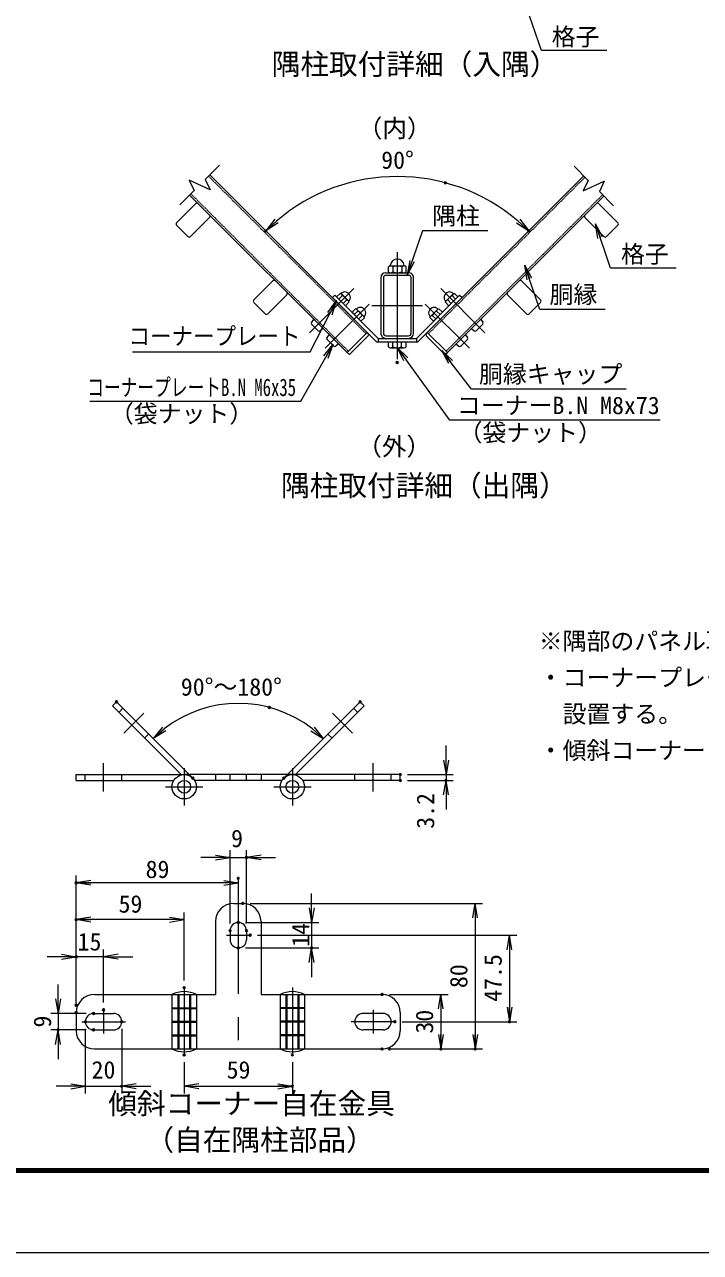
# Model space of a CAD drawing. Units: millimetres, scale not verified, with parts at other scales. Extents: x -4200 to 4200, y -2970 to 2970.
# Drawn here: x 488 to 2344, y -2970 to 403 of the extents above; entities that cross this region are included whole.
import ezdxf
from ezdxf.enums import TextEntityAlignment as Align

# ---------------------------------------------------------------- set-up
doc = ezdxf.new("R2010")
doc.units = ezdxf.units.MM
doc.header["$LTSCALE"] = 10
doc.header["$PDMODE"] = 32
doc.header["$PDSIZE"] = 5
doc.linetypes.add('USER1', pattern=[50.8, 31.75, -6.35, 6.35, -6.35])
doc.linetypes.add('USER2', pattern=[0.375, 0.25, -0.125])
for name, color, linetype, lineweight in [('0-0_D-STR1', 1, 'Continuous', 18), ('0-1_D-BMK', 2, 'USER1', 13), ('0-5_D-STR3', 3, 'Continuous', 13), ('0-6_D-STR-DIM', 7, 'Continuous', 13), ('0-7_0', 7, 'Continuous', 18), ('0-9_D-TTL-TXT', 7, 'Continuous', 18), ('0-A_D-STR-TXT', 7, 'Continuous', 13), ('0-B_D-TTL', 7, 'Continuous', 18)]:
    doc.layers.add(name, color=color, linetype=linetype, lineweight=lineweight)
doc.layers.add('0-8_Defpoints', color=253, linetype='Continuous')
doc.styles.add('ＭＳ ゴシック', font='')
doc.styles.get('ＭＳ ゴシック').set_extended_font_data('MS Gothic')

# ---------------------------------------------------------------- blocks, each defined once
blk = doc.blocks.new('_Open')
at = {"layer": '0-7_0'}
blk.add_line((-10, 1.667), (0, 0), dxfattribs=at)
blk.add_lwpolyline([(-10, -1.667), (0, 0), (-10, 0)], dxfattribs=at)

msp = doc.modelspace()

# ---------------------------------------------------------------- linework, layer by layer
at = {"layer": '0-0_D-STR1', "linetype": 'USER2'}
for p, q in [((993.14, -13.8), (1425.36, -446.02)), ((2026.95, -16.47), (1597.4, -446.02)), ((944.78, -62.16), (1377, -494.38)), ((2075.31, -64.83), (1645.76, -494.38))]:
    msp.add_line(p, q, dxfattribs=at)
at = {"layer": '0-0_D-STR1'}
for p, q in [((996.54, -10.4), (1428.76, -442.62)), ((2023.55, -13.07), (1594, -442.62)), ((941.38, -65.56), (1373.6, -497.78)), ((957.79, -89.18), (905.61, -141.36)), ((2078.71, -68.23), (1649.16, -497.78)), ((2064.97, -89.18), (2117.15, -141.36)), ((995.97, -127.36), (943.79, -179.55)), ((2026.79, -127.36), (2078.97, -179.55)), ((905.61, -148.58), (936.58, -179.55)), ((2117.15, -148.58), (2086.18, -179.55)), ((1169.92, -301.31), (1117.74, -353.49)), ((1466.38, -292.91), (1466.38, -445.31)), ((1473.28, -292.91), (1473.28, -445.31)), ((1480.18, -279.11), (1542.58, -279.11)), ((1480.18, -286.01), (1542.58, -286.01)), ((1549.48, -445.31), (1549.48, -292.91)), ((1556.38, -445.31), (1556.38, -292.91)), ((1852.84, -301.31), (1905.02, -353.49)), ((1117.74, -360.71), (1148.71, -391.68)), ((1208.11, -339.49), (1155.92, -391.68)), ((1814.65, -339.49), (1866.84, -391.68)), ((1905.02, -360.71), (1874.05, -391.68)), ((1480.18, -452.21), (1542.58, -452.21)), ((1480.18, -459.11), (1542.58, -459.11))]:
    msp.add_line(p, q, dxfattribs=at)
for centre, radius, start, end in [((961.4, -92.78), 5.1, 45, 135), ((2061.36, -92.78), 5.1, 45, 135), ((992.37, -123.76), 5.1, 314.99941, 45), ((2030.39, -123.76), 5.1, 135, 225.00059), ((909.21, -144.97), 5.1, 134.99942, 225), ((2113.55, -144.97), 5.1, 315, 45.00058), ((940.18, -175.94), 5.1, 225, 314.99941), ((2082.58, -175.94), 5.1, 225.00059, 315), ((1173.53, -304.92), 5.1, 45, 135), ((1480.18, -292.91), 13.8, 90.00002, 179.99999), ((1480.18, -292.91), 6.9, 90.00002, 179.99999), ((1542.58, -292.91), 13.8, 0, 90.00002), ((1542.58, -292.91), 6.9, 0, 90.00002), ((1849.23, -304.92), 5.1, 45, 135), ((1204.5, -335.89), 5.1, 314.99941, 45), ((1818.26, -335.89), 5.1, 135, 225.00059), ((1121.34, -357.1), 5.1, 134.99942, 225), ((1901.42, -357.1), 5.1, 315, 45.00058), ((1152.32, -388.07), 5.1, 225, 314.99941), ((1870.45, -388.07), 5.1, 225.00059, 315), ((1480.18, -445.31), 13.8, 179.99999, 270.00002), ((1480.18, -445.31), 6.9, 179.99999, 270.00002), ((1542.58, -445.31), 6.9, 270.00002, 0), ((1542.58, -445.31), 13.8, 270.00002, 0)]:
    msp.add_arc(centre, radius, start, end, dxfattribs=at)
at = {"layer": '0-1_D-BMK'}
for p, q in [((1511.38, -221.99), (1511.38, -516.47)), ((1392.01, -322.39), (1270.76, -443.64)), ((1630.75, -322.39), (1752, -443.64)), ((1434.44, -364.82), (1313.19, -486.07)), ((1442.08, -369.17), (1580.68, -369.17)), ((1588.32, -364.82), (1709.57, -486.07)), ((760.91, -1543.2), (815.77, -1488.33)), ((1388.91, -1543.2), (1334.05, -1488.33)), ((704.91, -1703.5), (704.91, -1625.91)), ((926.41, -1639.66), (926.41, -1742.23)), ((1223.41, -1639.66), (1223.41, -1742.23)), ((1444.91, -1703.5), (1444.91, -1625.91)), ((875.13, -1690.94), (977.69, -1690.94)), ((1172.13, -1690.94), (1274.69, -1690.94)), ((1074.91, -1942.4), (1074.91, -2434.53)), ((1042.41, -2098.66), (1107.41, -2098.66)), ((926.41, -2242.66), (926.41, -2427.53)), ((1223.41, -2242.66), (1223.41, -2427.53)), ((704.91, -2303.66), (704.91, -2368.66)), ((1444.91, -2303.66), (1444.91, -2368.66)), ((644.91, -2336.16), (764.91, -2336.16)), ((1504.91, -2336.16), (1384.91, -2336.16))]:
    msp.add_line(p, q, dxfattribs=at)
at = {"layer": '0-5_D-STR3'}
for p, q in [((1487.26, -276.17), (1487.26, -262.67)), ((1492.86, -259.67), (1529.9, -259.67)), ((1492.86, -259.67), (1529.9, -259.67)), ((1499.41, -262.67), (1499.41, -276.17)), ((1523.71, -262.67), (1523.71, -276.17)), ((1535.86, -276.17), (1535.86, -262.67)), ((1492.86, -279.17), (1529.9, -279.17)), ((1492.86, -279.17), (1529.9, -279.17)), ((1354.51, -335.5), (1344.86, -345.15)), ((1357.12, -336.2), (1354.51, -335.5)), ((1378.21, -357.28), (1357.12, -336.2)), ((1644.56, -357.28), (1665.64, -336.2)), ((1665.64, -336.2), (1668.25, -335.5)), ((1668.25, -335.5), (1677.9, -345.15)), ((1340.09, -340.38), (1333.3, -347.16)), ((1454.9, -468.77), (1333.3, -347.16)), ((1458.88, -459.17), (1340.09, -340.38)), ((1369.25, -369.54), (1344.86, -345.15)), ((1360.68, -341.67), (1351.03, -351.32)), ((1372.73, -353.72), (1363.08, -363.37)), ((1378.91, -359.89), (1369.25, -369.54)), ((1378.91, -359.89), (1378.21, -357.28)), ((1563.88, -459.17), (1682.67, -340.38)), ((1567.86, -468.77), (1689.46, -347.16)), ((1643.86, -359.89), (1644.56, -357.28)), ((1643.86, -359.89), (1653.51, -369.54)), ((1650.03, -353.72), (1659.68, -363.37)), ((1653.51, -369.54), (1677.9, -345.15)), ((1662.08, -341.67), (1671.73, -351.32)), ((1682.67, -340.38), (1689.46, -347.16)), ((1396.94, -377.92), (1387.29, -387.58)), ((1411.68, -411.97), (1387.29, -387.58)), ((1403.11, -384.1), (1393.46, -393.75)), ((1399.55, -378.62), (1396.94, -377.92)), ((1420.63, -399.71), (1399.55, -378.62)), ((1415.16, -396.15), (1405.51, -405.8)), ((1421.33, -402.32), (1411.68, -411.97)), ((1421.33, -402.32), (1420.63, -399.71)), ((1601.43, -402.32), (1602.13, -399.71)), ((1601.43, -402.32), (1611.08, -411.97)), ((1602.13, -399.71), (1623.21, -378.62)), ((1607.6, -396.15), (1617.25, -405.8)), ((1611.08, -411.97), (1635.48, -387.58)), ((1619.65, -384.1), (1629.3, -393.75)), ((1623.21, -378.62), (1625.82, -377.92)), ((1625.82, -377.92), (1635.48, -387.58)), ((1282.39, -406.56), (1275.96, -414.22)), ((1276.2, -419.89), (1294.51, -438.2)), ((1307.84, -432.02), (1300.18, -438.45)), ((1714.92, -432.02), (1722.58, -438.45)), ((1746.56, -419.89), (1728.25, -438.2)), ((1740.37, -406.56), (1746.81, -414.22)), ((1324.81, -448.99), (1318.38, -456.65)), ((1318.63, -462.32), (1336.94, -480.63)), ((1428.76, -442.62), (1373.6, -497.78)), ((1431.94, -452.17), (1383.15, -500.96)), ((1431.94, -445.81), (1428.76, -442.62)), ((1454.9, -468.77), (1567.86, -468.77)), ((1458.88, -459.17), (1563.88, -459.17)), ((1458.88, -459.17), (1458.88, -468.77)), ((1487.08, -468.77), (1535.68, -468.77)), ((1487.08, -482.27), (1487.08, -468.77)), ((1499.23, -482.27), (1499.23, -468.77)), ((1523.53, -482.27), (1523.53, -468.77)), ((1535.68, -482.27), (1535.68, -468.77)), ((1563.88, -459.17), (1563.88, -468.77)), ((1590.82, -445.81), (1594, -442.62)), ((1590.82, -452.17), (1639.61, -500.96)), ((1594, -442.62), (1649.16, -497.78)), ((1704.13, -462.32), (1685.83, -480.63)), ((1697.95, -448.99), (1704.38, -456.65)), ((1350.27, -474.44), (1342.61, -480.87)), ((1376.79, -500.96), (1373.6, -497.78)), ((1492.68, -485.27), (1529.72, -485.27)), ((1645.98, -500.96), (1649.16, -497.78)), ((1672.49, -474.44), (1680.16, -480.87)), ((729.13, -1468.91), (740.44, -1457.6)), ((729.13, -1468.91), (918.59, -1658.37)), ((740.44, -1457.6), (950.1, -1667.26)), ((746.81, -1486.59), (758.12, -1475.28)), ((1409.38, -1457.6), (1199.72, -1667.26)), ((1420.69, -1468.91), (1231.24, -1658.37)), ((1403.02, -1486.59), (1391.7, -1475.28)), ((1420.69, -1468.91), (1409.38, -1457.6)), ((817.52, -1557.3), (828.83, -1545.99)), ((1332.3, -1557.3), (1320.99, -1545.99)), ((629.91, -1673.44), (629.91, -1657.44)), ((629.91, -1657.44), (926.41, -1657.44)), ((629.91, -1673.44), (897.84, -1673.44)), ((654.91, -1673.44), (654.91, -1657.44)), ((754.91, -1673.44), (754.91, -1657.44)), ((1223.41, -1657.44), (926.41, -1657.44)), ((1194.84, -1673.44), (954.98, -1673.44)), ((1012.41, -1657.44), (1012.41, -1673.44)), ((1052.41, -1673.44), (1052.41, -1657.44)), ((1097.41, -1673.44), (1097.41, -1657.44)), ((1137.41, -1657.44), (1137.41, -1673.44)), ((1519.91, -1657.44), (1223.41, -1657.44)), ((1519.91, -1673.44), (1251.98, -1673.44)), ((1394.91, -1673.44), (1394.91, -1657.44)), ((1494.91, -1673.44), (1494.91, -1657.44)), ((1519.91, -1673.44), (1519.91, -1657.44)), ((1062.41, -2011.16), (1087.41, -2011.16)), ((1012.41, -2061.16), (1012.41, -2261.16)), ((1052.41, -2086.16), (1052.41, -2111.16)), ((1097.41, -2086.16), (1097.41, -2111.16)), ((1137.41, -2061.16), (1137.41, -2261.16)), ((679.91, -2261.16), (1012.41, -2261.16)), ((892.91, -2261.16), (892.91, -2411.16)), ((908.91, -2261.16), (908.91, -2411.16)), ((911.41, -2261.16), (911.41, -2411.16)), ((941.41, -2261.16), (941.41, -2411.16)), ((943.91, -2261.16), (943.91, -2411.16)), ((959.91, -2261.16), (959.91, -2411.16)), ((1137.41, -2261.16), (1469.91, -2261.16)), ((1189.91, -2261.16), (1189.91, -2411.16)), ((1205.91, -2261.16), (1205.91, -2411.16)), ((1208.41, -2261.16), (1208.41, -2411.16)), ((1238.41, -2261.16), (1238.41, -2411.16)), ((1240.91, -2261.16), (1240.91, -2411.16)), ((1256.91, -2261.16), (1256.91, -2411.16)), ((629.91, -2311.16), (629.91, -2361.16)), ((677.41, -2313.66), (732.41, -2313.66)), ((892.91, -2297.66), (959.91, -2297.66)), ((892.91, -2299.66), (959.91, -2299.66)), ((1256.91, -2297.66), (1189.91, -2297.66)), ((1256.91, -2299.66), (1189.91, -2299.66)), ((1472.41, -2313.66), (1417.41, -2313.66)), ((1519.91, -2311.16), (1519.91, -2361.16)), ((677.41, -2358.66), (732.41, -2358.66)), ((892.91, -2334.66), (959.91, -2334.66)), ((892.91, -2337.66), (959.91, -2337.66)), ((1256.91, -2334.66), (1189.91, -2334.66)), ((1256.91, -2337.66), (1189.91, -2337.66)), ((1472.41, -2358.66), (1417.41, -2358.66)), ((892.91, -2372.66), (959.91, -2372.66)), ((892.91, -2374.66), (959.91, -2374.66)), ((1256.91, -2372.66), (1189.91, -2372.66)), ((1256.91, -2374.66), (1189.91, -2374.66)), ((679.91, -2411.16), (1469.91, -2411.16))]:
    msp.add_line(p, q, dxfattribs=at)
for centre, radius in [((926.41, -1690.94), 33.5), ((926.41, -1690.94), 17.5), ((1223.41, -1690.94), 33.5), ((1223.41, -1690.94), 17.5)]:
    msp.add_circle(centre, radius, dxfattribs=at)
for centre, radius, start, end in [((1493.34, -267.28), 7.63, 37.21089, 142.78911), ((1490.73, -258.55), 1.5, 279.83916, 352.83194), ((1511.56, -261.17), 19.5, 7.16806, 172.83194), ((1511.56, -285.77), 26.1, 62.26063, 117.73937), ((1529.79, -267.32), 7.65, 37.42505, 142.57495), ((1532.4, -258.55), 1.5, 187.16806, 253.42019), ((1493.34, -271.56), 7.63, 217.21089, 322.78911), ((1511.56, -253.07), 26.1, 242.26063, 297.73937), ((1529.79, -271.52), 7.65, 217.42505, 322.57495), ((1367.73, -346.68), 14.91, 314.64798, 135.35202), ((1341.29, -350.4), 21.27, 24.22053, 41.8842), ((1655.03, -346.68), 14.91, 44.64798, 225.35202), ((1681.47, -350.4), 21.27, 138.1158, 155.77947), ((1348.21, -366.19), 27.51, 26.96185, 63.03815), ((1364.01, -373.12), 21.27, 48.1158, 65.77947), ((1658.76, -373.12), 21.27, 114.22053, 131.8842), ((1674.55, -366.19), 27.51, 116.96185, 153.03815), ((1410.16, -389.1), 14.91, 314.64798, 135.35202), ((1383.71, -392.83), 21.27, 24.22053, 41.8842), ((1390.64, -408.62), 27.51, 26.96185, 63.03815), ((1406.43, -415.54), 21.27, 48.1158, 65.77947), ((1612.61, -389.1), 14.91, 44.64798, 225.35202), ((1616.33, -415.54), 21.27, 114.22053, 131.8842), ((1632.12, -408.62), 27.51, 116.96185, 153.03815), ((1639.05, -392.83), 21.27, 138.1158, 155.77947), ((1279.17, -416.92), 4.2, 140, 225), ((1297.48, -435.23), 4.2, 225, 310), ((1725.28, -435.23), 4.2, 230, 315), ((1743.59, -416.92), 4.2, 315, 40), ((1321.6, -459.35), 4.2, 140, 225), ((1428.76, -448.99), 4.5, 315, 45), ((1594, -448.99), 4.5, 135, 225), ((1701.16, -459.35), 4.2, 315, 40), ((1339.91, -477.66), 4.2, 225, 310), ((1379.97, -497.78), 4.5, 225, 315), ((1493.16, -477.66), 7.63, 217.21089, 322.78911), ((1511.38, -459.17), 26.1, 242.26063, 297.73937), ((1529.61, -477.62), 7.65, 217.42505, 322.57495), ((1642.79, -497.78), 4.5, 225, 315), ((1682.86, -477.66), 4.2, 230, 315), ((1062.41, -2061.16), 50, 90, 180), ((1087.41, -2061.16), 50, 0, 90), ((1074.91, -2086.16), 22.5, 0, 180), ((1074.91, -2111.16), 22.5, 180, 0), ((926.41, -2332.23), 78.57, 64.76136, 115.23864), ((1223.41, -2332.23), 78.57, 64.76136, 115.23864), ((679.91, -2311.16), 50, 90, 180), ((1469.91, -2311.16), 50, 0, 90), ((677.41, -2336.16), 22.5, 90, 270), ((732.41, -2336.16), 22.5, 270, 90), ((1417.41, -2336.16), 22.5, 90, 270), ((1472.41, -2336.16), 22.5, 270, 90), ((679.91, -2361.16), 50, 180, 270), ((1469.91, -2361.16), 50, 270, 0), ((926.41, -2340.09), 78.57, 244.76136, 295.23864), ((1223.41, -2340.09), 78.57, 244.76136, 295.23864)]:
    msp.add_arc(centre, radius, start, end, dxfattribs=at)
at = {"layer": '0-6_D-STR-DIM'}
for p, q in [((984.26, -22.68), (1023.21, 16.26)), ((2035.83, -25.35), (1996.88, 13.59)), ((940.28, -24.61), (953.66, -53.29)), ((997.64, -51.35), (940.28, -24.61)), ((984.26, -22.68), (997.64, -51.35)), ((2035.83, -25.35), (2022.45, -54.02)), ((2022.45, -54.02), (2079.81, -27.28)), ((2079.81, -27.28), (2066.43, -55.96)), ((914.72, -92.23), (953.66, -53.29)), ((2105.37, -94.9), (2066.43, -55.96)), ((1645.36, -1617.44), (1645.36, -1577.44)), ((1539.91, -1657.44), (1665.36, -1657.44)), ((1539.91, -1673.44), (1665.36, -1673.44)), ((1645.36, -1657.44), (1645.36, -1673.44)), ((1645.36, -1713.44), (1645.36, -1753.44)), ((1012.41, -1885.3), (972.41, -1885.3)), ((1052.41, -2066.16), (1052.41, -1865.3)), ((1052.41, -1885.3), (1097.41, -1885.3)), ((1097.41, -2066.16), (1097.41, -1865.3)), ((1137.41, -1885.3), (1177.41, -1885.3)), ((629.91, -2291.16), (629.91, -1934.57)), ((1074.91, -1954.57), (629.91, -1954.57)), ((1074.91, -1962.4), (1074.91, -1974.57)), ((1276.31, -2023.66), (1276.31, -1983.66)), ((1107.41, -2011.16), (1745.39, -2011.16)), ((1725.39, -2011.16), (1725.39, -2411.16)), ((629.91, -2271.16), (629.91, -2035.87)), ((926.41, -2055.87), (629.91, -2055.87)), ((926.41, -2222.66), (926.41, -2035.87)), ((1094.91, -2063.66), (1296.31, -2063.66)), ((1276.31, -2063.66), (1276.31, -2133.66)), ((1127.41, -2098.66), (1839.53, -2098.66)), ((1819.53, -2098.66), (1819.53, -2336.16)), ((589.91, -2157.68), (549.91, -2157.68)), ((629.91, -2291.16), (629.91, -2137.68)), ((704.91, -2157.68), (629.91, -2157.68)), ((704.91, -2283.66), (704.91, -2137.68)), ((744.91, -2157.68), (784.91, -2157.68)), ((1094.91, -2133.66), (1296.31, -2133.66)), ((1276.31, -2173.66), (1276.31, -2213.66)), ((580.1, -2273.66), (580.1, -2233.66)), ((1489.91, -2261.16), (1651.24, -2261.16)), ((1631.24, -2261.16), (1631.24, -2411.16)), ((657.41, -2313.66), (560.1, -2313.66)), ((580.1, -2313.66), (580.1, -2358.66)), ((657.41, -2358.66), (560.1, -2358.66)), ((654.91, -2356.16), (654.91, -2533.57)), ((754.91, -2356.16), (754.91, -2533.57)), ((1524.91, -2336.16), (1839.53, -2336.16)), ((580.1, -2398.66), (580.1, -2438.66)), ((1489.91, -2411.16), (1651.24, -2411.16)), ((1509.91, -2411.16), (1745.39, -2411.16)), ((926.41, -2447.53), (926.41, -2533.57)), ((1223.41, -2447.53), (1223.41, -2533.57)), ((614.91, -2513.57), (574.91, -2513.57)), ((654.91, -2513.57), (754.91, -2513.57)), ((794.91, -2513.57), (834.91, -2513.57)), ((926.41, -2513.57), (1223.41, -2513.57))]:
    msp.add_line(p, q, dxfattribs=at)
for centre, radius, start, end in [((1511.38, -525.25), 510.71, 49.48872, 130.51128), ((1074.91, -1792.07), 330.31, 51.94276, 128.05724)]:
    msp.add_arc(centre, radius, start, end, dxfattribs=at)
at = {"layer": '0-8_Defpoints'}
for p in [(1643.56, -31.94), (1150.26, -164.12), (1872.5, -164.12), (1511.38, -525.25), (740.44, -1457.6), (1160.4, -1473.02), (1409.38, -1457.6), (950.1, -1667.26), (1199.72, -1667.26), (1519.91, -1657.44), (1519.91, -1673.44), (1645.36, -1673.44), (1097.41, -1885.3), (629.91, -1954.57), (1074.91, -1942.4), (1087.41, -2011.16), (629.91, -2055.87), (1052.41, -2086.16), (1074.91, -2063.66), (1097.41, -2086.16), (1107.41, -2098.66), (629.91, -2157.68), (1074.91, -2133.66), (1276.31, -2133.66), (926.41, -2242.66), (1469.91, -2261.16), (629.91, -2291.16), (629.91, -2311.16), (677.41, -2313.66), (704.91, -2303.66), (580.1, -2358.66), (654.91, -2336.16), (677.41, -2358.66), (754.91, -2336.16), (1504.91, -2336.16), (1819.53, -2336.16), (926.41, -2427.53), (1223.41, -2427.53), (1469.91, -2411.16), (1489.91, -2411.16), (1631.24, -2411.16), (1725.39, -2411.16), (754.91, -2513.57), (1223.41, -2513.57)]:
    msp.add_point(p, dxfattribs=at)
at = {"layer": '0-A_D-STR-TXT'}
for points in [[(2086.85, 331.19), (1907.25, 331.19), (1866.37, 450.63)], [(1760.21, -163.49), (1580.61, -163.49), (1539.73, -282.94)], [(2277.01, -265.92), (2097.4, -265.92), (2056.52, -146.47)], [(2082.58, -379.49), (1902.98, -379.49), (1862.1, -260.04)], [(784, -496.15), (1272.11, -496.15), (1344.03, -357.3)], [(666.88, -632.02), (1246.76, -632.02), (1334.27, -477.01)], [(2233.43, -683.48), (1656.1, -683.48), (1512.86, -486.22)], [(2139.74, -599), (1715.54, -599), (1635.09, -494.26)]]:
    msp.add_lwpolyline(points, dxfattribs=at)
at = {"layer": '0-B_D-TTL'}
for points in [[(-4200, -2970), (4200, -2970), (4200, 2970), (-4200, 2970)], [(-3930, 2750), (3930, 2750), (3930, -2750), (-3930, -2750)], [(-3927.5, 2747.5), (3927.5, 2747.5), (3927.5, -2747.5), (-3927.5, -2747.5)], [(-3925, 2745), (3925, 2745), (3925, -2745), (-3925, -2745)], [(-3922.5, 2742.5), (3922.5, 2742.5), (3922.5, -2742.5), (-3922.5, -2742.5)], [(-3920, 2740), (3920, 2740), (3920, -2740), (-3920, -2740)]]:
    msp.add_lwpolyline(points, close=True, dxfattribs=at)

# ---------------------------------------------------------------- block references
at = {"layer": '0-6_D-STR-DIM', "xscale": 4, "yscale": 4}
for p, rotation in [((1150.26, -164.12), 222.75564), ((1872.5, -164.12), 317.24436), ((841.35, -1558.51), 221.52862), ((1308.47, -1558.51), 318.47138), ((1645.36, -1657.44), 270), ((1645.36, -1673.44), 90), ((1097.41, -1885.3), 180), ((629.91, -1954.57), 180), ((1276.31, -2063.66), 270), ((1725.39, -2011.16), 90), ((629.91, -2055.87), 180), ((1819.53, -2098.66), 90), ((704.91, -2157.68), 180), ((1276.31, -2133.66), 90), ((580.1, -2313.66), 270), ((1631.24, -2261.16), 90), ((1819.53, -2336.16), 270), ((580.1, -2358.66), 90), ((1631.24, -2411.16), 270), ((1725.39, -2411.16), 270), ((754.91, -2513.57), 180), ((926.41, -2513.57), 180)]:
    msp.add_blockref('_Open', p, dxfattribs=dict(at, rotation=rotation))
for p in [(1052.41, -1885.3), (1074.91, -1954.57), (926.41, -2055.87), (629.91, -2157.68), (654.91, -2513.57), (1223.41, -2513.57)]:
    msp.add_blockref('_Open', p, dxfattribs=at)
at = {"layer": '0-A_D-STR-TXT', "xscale": 4, "yscale": 4}
for p, rotation in [((2055.88, -144.58), 108.8919), ((1539.08, -284.83), 251.10813), ((1861.45, -258.15), 108.8919), ((1344.95, -355.53), 62.61681), ((1335.25, -475.27), 60.55492), ((1511.68, -484.6), 125.98605), ((1633.88, -492.67), 127.525)]:
    msp.add_blockref('_Open', p, dxfattribs=dict(at, rotation=rotation))

# ---------------------------------------------------------------- texts
at = {"layer": '0-6_D-STR-DIM', "style": 'ＭＳ ゴシック'}
for s, p in [('90°', (1467.45, -7.79)), ('90°～180°', (917.18, -1455.01)), ('9', (1055.18, -1871.12)), ('89', (820.42, -1955.83)), ('59', (746.16, -2051.03)), ('15', (633.65, -2155.05)), ('20', (672.15, -2506.82)), ('59', (1042.91, -2506.82))]:
    msp.add_text(s, height=48.09, dxfattribs=at).set_placement(p, align=Align.BOTTOM_LEFT)
for s, p in [('3.2', (1627.3, -1806.22)), ('14', (1284.82, -2130.44)), ('47.5', (1812.79, -2281.52)), ('80', (1718.64, -2243.79)), ('9', (575.25, -2352.15)), ('30', (1624.49, -2368.79))]:
    msp.add_text(s, height=48.09, rotation=90, dxfattribs=at).set_placement(p, align=Align.BOTTOM_LEFT)
at = {"layer": '0-9_D-TTL-TXT', "style": 'ＭＳ ゴシック'}
for s, p in [('隅柱取付詳細（入隅）', (1166.76, 247.92)), ('隅柱取付詳細（出隅）', (1192.4, -909.41)), ('傾斜コーナー自在金具', (717.9, -2607)), ('（自在隅柱部品）', (819.97, -2707))]:
    msp.add_text(s, height=57.7, dxfattribs=at).set_placement(p, align=Align.BOTTOM_LEFT)
at = {"layer": '0-A_D-STR-TXT', "style": 'ＭＳ ゴシック'}
for s, height, p in [('格子', 48.09, (1935.58, 330.91)), ('（内）', 49.49, (1403.1, 78.36)), ('隅柱', 48.09, (1607.33, -161.12)), ('格子', 48.09, (2125.74, -266.2)), ('胴縁', 48.09, (1929.7, -377.11)), ('胴縁キャップ', 48.09, (1735.94, -595.68)), ('（袋ナット）', 48.09, (722.4, -704.55)), ('コーナーB.N M8x73', 48.09, (1675.29, -681.72)), ('（袋ナット）', 48.09, (1679.93, -756.41)), ('（外）', 49.49, (1401.71, -795.87)), ('※隅部のパネル取付け', 48.09, (1900, -1329.25)), ('・コーナープレートの場合：現場でパネルを70mm切断、孔加工をし', 48.09, (1900, -1429.25)), ('\u3000設置する。', 48.09, (1900, -1529.25)), ('・傾斜コーナー自在金具の場合：現場で孔加工をし設置する。', 48.09, (1900, -1629.25))]:
    msp.add_text(s, height=height, dxfattribs=at).set_placement(p, align=Align.BOTTOM_LEFT)
for s, width, p in [('コーナープレート', 0.9, (773.47, -491.55)), ('コーナープレートB.N M6x35', 0.7, (660.1, -632.06))]:
    msp.add_text(s, height=48.09, dxfattribs=dict(at, width=width)).set_placement(p, align=Align.BOTTOM_LEFT)

doc.saveas('drawing.dxf')
